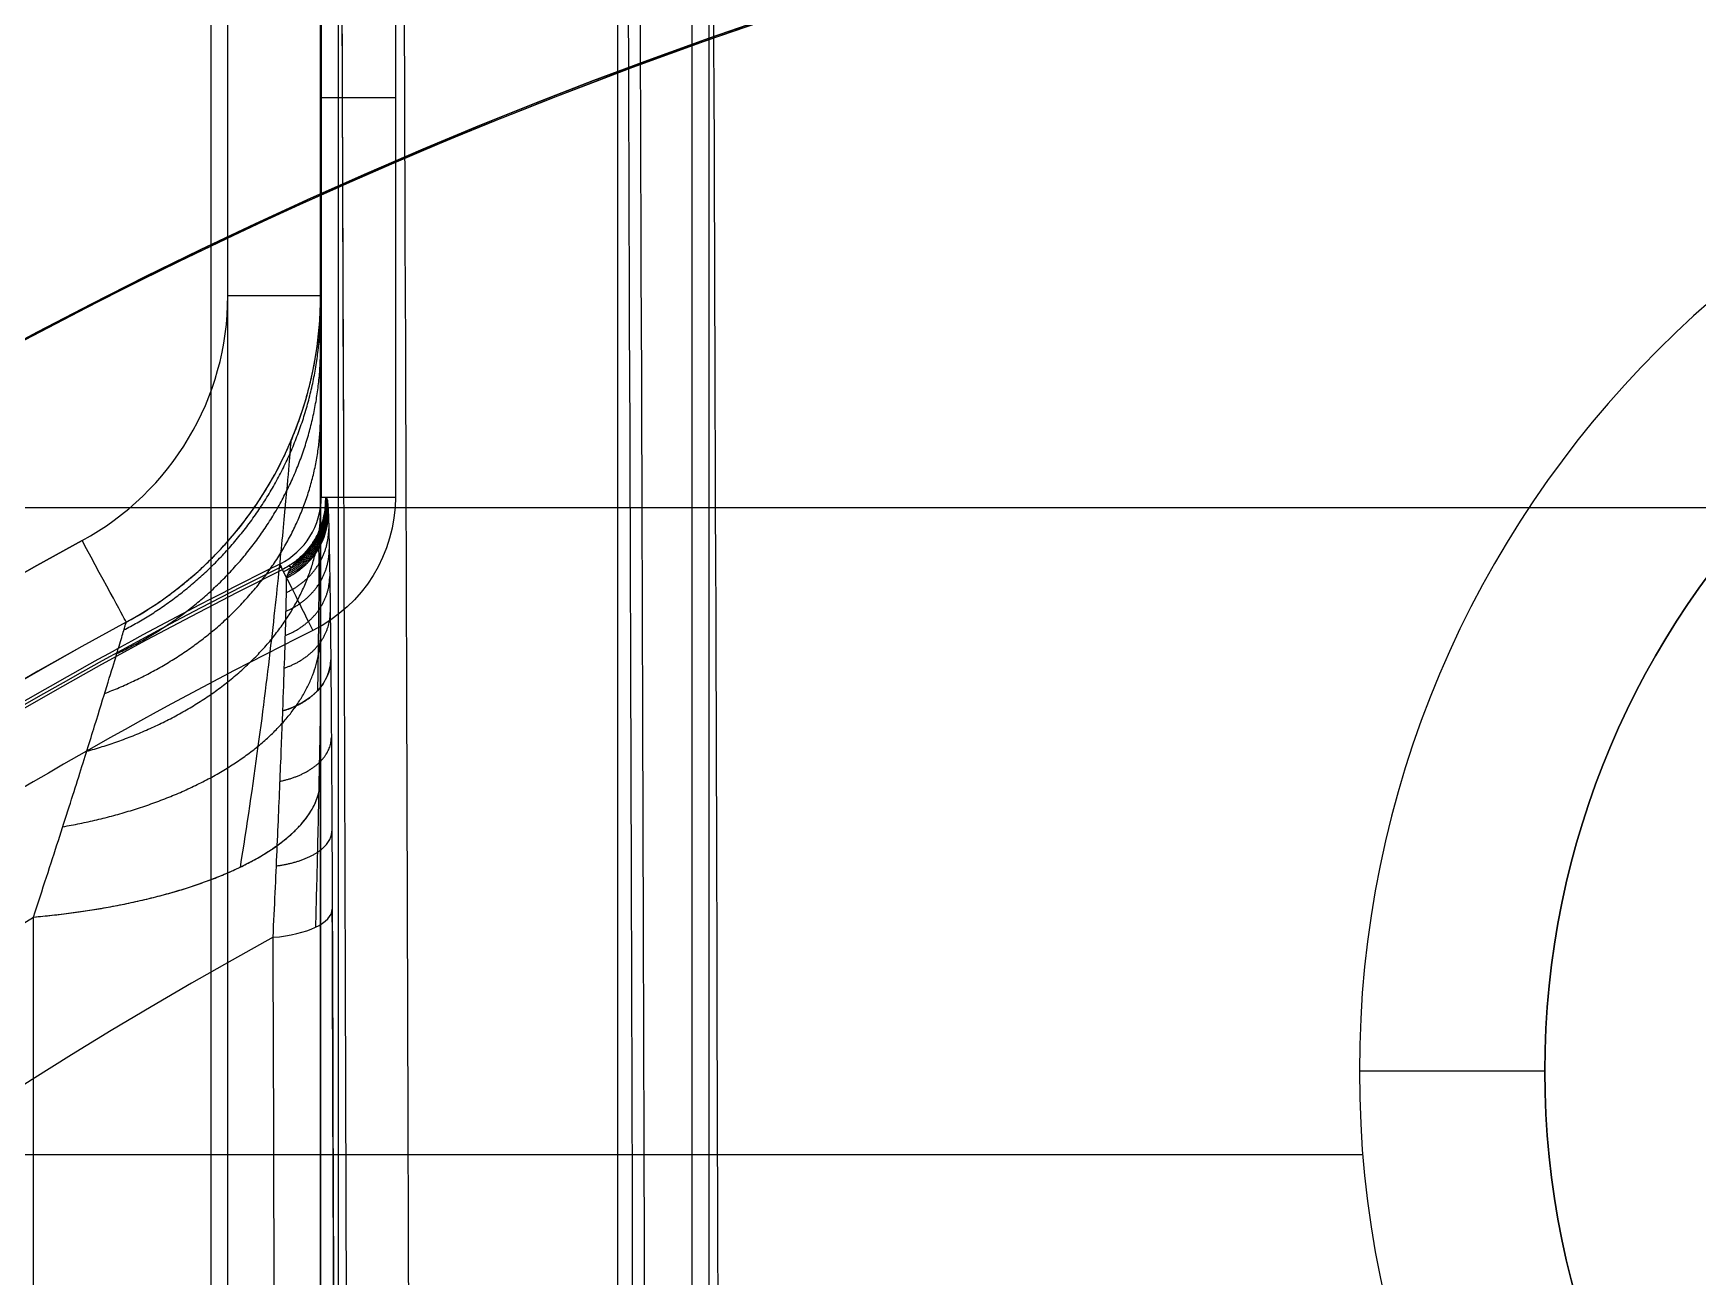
# Model space of a CAD drawing. Header units: centimetres. Extents: x -2.5 to 2.5, y -13.5 to 2.5.
# Drawn here: x -0.6324 to -0.1838, y 0.9446 to 1.2797 of the extents above; entities that cross this region are included whole.
import ezdxf

# ---------------------------------------------------------------- set-up
doc = ezdxf.new("R2010")
doc.units = ezdxf.units.CM
doc.layers.add('Default', color=7, linetype='Continuous', true_color=0x000000)

msp = doc.modelspace()

# ---------------------------------------------------------------- linework, layer by layer
at = {"layer": 'Default'}
for p, q in [((-0.5548247010765, 1.154761880216, 1.82), (-0.5548247010765, 1.368371761401136, 1.82)), ((-0.5502471073539672, 1.37, 2.344627552518435), (-0.5502471073539672, 0.3442774283809922, 2.344627552518435)), ((-0.555, 1.360000004311656, 2.138205548163864), (-0.555, 1.178305304493205, 2.138205548163864)), ((-0.4502257861435567, -0.5199999999605687, 2.347070721238492), (-0.4502257861435567, 1.359999999971143, 2.347070721238492)), ((-1.116038115042835, 1.151958431132236, -3.9), (-0.1659326224942808, 1.151958431132236, -3.9)), ((-0.5660067947551968, 1.136700992220078, 1.820174530710001), (-0.5652745082993053, 1.135230354855449, 2.008428642484341)), ((-0.2740779998467487, 0.9774999999998776, -3.6), (-0.9383596059077933, 0.9774999999998776, -3.6))]:
    msp.add_line(p, q, dxfattribs=at)
for centre, radius, start, end in [((0, -3.552713678800501e-16, -12.2), 2.499690594652, 90.00000000000001, 270), ((6.260144145811217e-31, -2.810513849101996e-15, -12), 2.15, 6.258339040098019e-14, 180), ((1.026037000564491e-30, -2.847253253075996e-15, -12.2), 2.15, 8.802782785268832e-14, 180), ((0, 0, -12.1), 2.15, 0, 180), ((-1.414489680939823e-09, -1.493782253447762e-09, -11.7), 2.032971016854729, 44.41990661493926, 268.9001442872669), ((-3.742783860616328e-13, -3.552713678800501e-16, 2.203600857458), 2.003255677910626, 58.7228649888192, 180), ((0, -5.329070518200752e-16, -3.2), 1.999999999999999, 90.00000000000001, 270), ((-2.665881612866612e-23, 1.550963648536927e-26, 2.75025), 2, 6.808335925920901e-14, 180.0000000004184), ((8.110872002696602e-24, 6.462348535570529e-28, 3.20025), 2, 359.9999999997692, 180), ((0, 0, 2.97525), 2, 0, 180), ((-3.781255180363882e-32, -1.577721810442024e-30, 2.70025), 1.95, 4.877168357825511e-14, 180), ((3.794285072632901e-44, 1.893266172530429e-30, 3.25025), 1.95, 5.921042714818517e-14, 180), ((4.571270710749215e-32, -2.68212707775144e-30, 2.733148992834), 1.865415327864, 5.56658527882042e-14, 180), ((9.768836129104305e-31, -2.847253253075997e-15, -12.2), 1.85, 8.802782785268759e-14, 180), ((0, 0, -12.1), 1.85, 0, 180), ((1.776356839400251e-16, 0, 2.3), 1.82, 7.016709298534877e-15, 180), ((0, 0, 2.28), 1.8, 7.016709298534877e-15, 180), ((-3.552713678800501e-16, 3.552713678800501e-16, 2.197942286341), 1.8, 90.00000000000001, 180), ((-3.552713678800501e-16, 3.552713678800501e-16, 2.042057713659), 1.8, 90.00000000000001, 180), ((0, 0, 1.4), 1.8, 0, 180), ((0, 0, 1.625), 1.775, 90, 270), ((0, 0, 2.218104481907), 1.775, 90, 270), ((0, 0, 1.7715522409535), 1.775, 90, 270), ((0, 0, 2.230604481907), 1.775, 90.46838930645275, 270), ((-2.40802933149098e-12, -1.486122336302742e-12, -11.7), 1.7086088901431, 55.00316425220173, 268.5990959644928), ((0, 0, -11.7), 1.70860889014, 55.00316425226172, 268.5990959644133), ((6.061817714453355e-15, 1.156097440002668e-12, -3.99902080783), 1.703912068354847, 90.00000000000021, 154.1235762580555), ((0, 8.881784197001252e-16, -3.2), 1.700000000000001, 90.00000000000001, 270), ((1.576960784177572e-13, -2.664535259100376e-15, -12.2), 1.700000000000158, 44.99922551872517, 180), ((0, 0, -11.949951539505), 1.7, 44.99922551872132, 180), ((0, -1.776356839400251e-16, 1.943104481907), 1.695, 90.00000000000001, 270), ((0, -1.776356839400251e-16, 2.193104481907), 1.695, 90.00000000000001, 270), ((0, 0, 1.968104481907), 1.67, 90.00000000000001, 270), ((-6.418400859435261e-09, 4.475350401378365e-09, -2.3), 1.60000000544864, 304.7777720339693, 235.2222891541464), ((0, 0, -2.85), 1.6, 90.00000000000001, 270), ((0, -5.488942633746774e-14, -3.4), 1.600061199158122, 88.89839697518836, 154.0565864432655), ((0, 0, 1.4), 1.592735026919, 7.016709298534877e-15, 180), ((0, 0, 1.3), 1.535, 7.016709298534877e-15, 180), ((0, 0, 0.9500000000000001), 1.535, 0, 180), ((-6.090588475787544e-09, 2.87672047960541e-07, 1.6), 1.574999693184827, 110.3329123390494, 69.66708705205367), ((-7.888609052210118e-31, -8.881784197001282e-17, 0.5), 1.469836076253, 90.00000000000001, 270.0000000000001), ((-1.802714568569962e-31, -1.037837607336e-15, -2.35), 1.45, 0, 180), ((0, 0, 0.8650000000000001), 1.45, 0, 180), ((-1.776356839400251e-16, 1.776356839400251e-16, 0.5019870922843003), 1.45, 90.00000000061233, 180), ((1.479396646715422e-12, -9.206964080021863e-11, 1.4), 1.525000000073368, 112.0971810042805, 67.9028189950204), ((-2.003871841296328e-31, -1.055288824224e-15, -2.445), 1.355, 0, 180), ((0, 1, -3.6), 0.275, 0, 180), ((0, 1, -3.65), 0.225, 0, 180), ((0, 1, -3.9), 0.225, 0, 180), ((-0.6549999999998791, 1.208966500777, 1.4), 0.07499999999987912, 298.4481734429689, 0), ((-0.655, 1.208966500777, 1.4), 0.07500000000000008, 298.4481734430501, 359.9999999999999), ((-0.6550000000015177, 1.208966500777, 1.425), 0.1000000000015176, 298.4481734435417, 4.583662740230946e-08), ((-0.655, 1.208966500777, 1.731529439665306), 0.1000000000000001, 298.4481734429973, 359.9999999977082), ((-0.5750000000000001, 1.154761880216, 1.82), 0.02017529892352997, 296.4704652370672, 0), ((0, 0, 1.4), 1.3, 118.4481734429889, 61.55182655701113), ((-3.070880286606946e-17, 1.694822060471779e-12, 1.425), 1.274999999998073, 118.4481734430453, 61.55182655695467), ((-3.267608406076761e-13, 9.345080265177331e-13, 2.038058873912966), 1.274999999998938, 118.448173491628, 269.6396628476234), ((0, 0, 1.7315294370165), 1.275, 118.448173467315, 61.55182647779476), ((2.275264421314205e-11, -3.248361579721859e-11, 1.8), 1.249824701115941, 116.4704652374327, 130.4410859678293), ((8.881784197001273e-17, -9.174883075502294e-13, 2.143109796070999), 1.181485151023046, 118.722967137101, 61.27703286289901), ((0, 1, -3.6), 0.275, 180, 0), ((0, 1, -3.65), 0.225, 180, 0), ((0, 1, -3.9), 0.225, 180, 0)]:
    msp.add_arc(centre, radius, start, end, dxfattribs=at)
at = {"layer": 'Default', "extrusion": (0, 0, -1)}
for centre, radius, start, end in [((-3.410332196196464e-07, 8.468541827344467e-07, 11.6), 2.132971868070293, 271.0998644742624, 132.7700319573599), ((0, 1.387778780781446e-17, 11.5897184822), 2.132441063012, 271.0998557517826, 90), ((-5.329070518200752e-16, -1.256106330060902e-13, -2.1), 2.000000000000126, 301.4084727153809, 89.99999999999999), ((0, 0, 0.5500000000000003), 2, 343.3398559759547, 89.99999999999999), ((9.775724749385784e-32, -1.97215226305253e-32, -2.70025), 1.912399958904, 359.9999999999999, 180), ((-5.433453440641863e-31, -1.262177448353619e-30, -2.984452014333), 1.773948508258, 6.671863942229313e-13, 180.0000000000007), ((-1.088625035737969e-30, -2.810513849101997e-15, 12), 1.85, 0, 179.9999999999999), ((1.060544128062e-15, -1.156408302449563e-13, -2.12), 1.845000000000115, 270, 90), ((0, 0, -2.3), 1.832180073765, 7.016709298534877e-15, 180), ((0, 0, 0.9000001103701888), 1.7, 336.1372350324376, 203.862718006589), ((0, 0, -2.238971143170501), 1.8, 0, 180), ((0, 0, -1.7210288568295), 1.8, 0, 180), ((-3.201812861426702e-16, 2.935429677108914e-14, -0.4), 1.700000000000167, 350.0409158370875, 189.9590841629125), ((5.551115123125783e-18, -1.133711180489883e-14, -2.2431044819065), 1.774999999999989, 270.0000000000021, 87.8627238197396), ((0, 0, -1.918104481907), 1.775, 270, 90), ((0, 0, -1.6), 1.75, 270, 90), ((0, 0, -1.943104481907), 1.75, 270, 90), ((0, 0, -2.193104481907), 1.75, 270, 90), ((0, 0, 2.95), 1.7, 270, 90), ((0, 0, 3.075000000000001), 1.7, 270, 89.99999999999999), ((-7.322225008673198e-17, 1.625366508051229e-14, -0.5), 1.6000000000001, 350.0409158370871, 189.9590841629129), ((0, 0, -2.168104481907), 1.67, 270, 90), ((0, 0, -2.068104481907), 1.67, 270, 89.99999999999999), ((4.500155803555117e-12, -9.639431475250149e-11, 3.9), 1.603916862401866, 25.87642374769889, 91.10160302490623), ((0, 0, -1.125), 1.535, 0, 180), ((8.82851878883948e-32, -1.028652756343e-15, 2.3), 1.45, 4.064652518824339e-14, 180), ((0, 0, 2.325), 1.45, 0, 180), ((0, 0, -0.6834935461421502), 1.45, 0, 180), ((5.000772678936243e-14, -9.046399185308474e-11, -1.575), 1.550000000070636, 112.0971810147748, 67.90281898522515), ((-1.776356839400251e-16, -1.278941397231392e-10, -1.425), 1.550000000112033, 112.0971810140798, 67.90281898592026), ((0, 0, -1.5), 1.55, 112.0971810159446, 67.90281898405362), ((9.640642121862514e-32, -1.129686117272002e-15, 2.85), 1.355, 2.232401029309368e-14, 180), ((0, 0, 2.647500000000001), 1.355, 0, 180), ((-1.32681476109883e-16, 1.918465386552271e-13, 3.6), 1.354999999999562, 26.28295204769622, 153.7170479523038), ((0, 0, 3.5), 1.355, 26.28295204770349, 153.7170479522965), ((8.881784197001253e-17, -2.375877272697835e-13, 3.4), 1.355000000000459, 31.10480699509609, 148.8951930049039), ((0, 1, 3.775), 0.225, 0, 180), ((0.5749999999995161, 1.154761880215952, -1.8), 0.04017529892301611, 179.999999999931, 243.5295347632677), ((4.440892098500626e-17, -1.626077050786989e-12, -1.4), 1.300000000001851, 118.4481734429547, 61.5518265570453), ((1.393624962404618e-08, -2.811223840382127e-08, -2.008428634931692), 1.268181102197558, 116.4704652346586, 63.52953589255723), ((0, 0, -1.914195773925644), 1.269003428578286, 46.09785510506778, 63.52953476281751), ((1.001551702446189e-13, -5.233147248873138e-13, -2.128091050515), 1.218522490780611, 270.360337152387, 58.73487410759055), ((0, 1, 3.775), 0.2250000000000001, 180, 0)]:
    msp.add_arc(centre, radius, start, end, dxfattribs=at)
at = {"layer": 'Default', "extrusion": (6.963337492440337e-05, 1.136543387614958e-14, -0.9999999975755967)}
msp.add_arc((0.0008147298903707467, -1.31912635985857e-13, 11.70025284899621), 1.700000002326435, 359.9999999904506, 124.6181258960143, dxfattribs=at)
at = {"layer": 'Default', "extrusion": (1.185738763352164e-07, 1.917660872554058e-06, -0.9999999999981544)}
msp.add_arc((4.65434932543532e-08, -7.524191470356261e-07, -2.284937504049541), 1.752386096327069, 93.53520999034606, 86.46480574627344, dxfattribs=at)
at = {"layer": 'Default', "extrusion": (-4.416450215434877e-08, 4.392315963832166e-08, 0.9999999999999981)}
msp.add_arc((-1.019762138645356e-07, 9.998766903750547e-08, -2.200000090908275), 1.700000004086728, 304.7777720676715, 235.2222895058525, dxfattribs=at)
at = {"layer": 'Default', "extrusion": (9.59104294945627e-06, 5.999736263389314e-06, -0.9999999999360076)}
msp.add_arc((3.166659269475962e-05, -1.981251616934769e-05, 3.299887800686212), 1.700061127800375, 25.9434142369216, 90.0000006801247, dxfattribs=at)
at = {"layer": 'Default', "extrusion": (0.9999619230641719, 4.464744546295308e-16, -0.008726535498316739)}
msp.add_arc((-1.824937567446614e-13, -0.392585050995517, -0.5541716165373777), 3.151045041861598, 64.05482975119847, 99.74456514392479, dxfattribs=at)
at = {"layer": 'Default', "extrusion": (1, 0, 0)}
for centre, radius, start, end in [((-1.237654423391632e-12, -0.3925880267175764, -0.5845669291339001), 3.146153445938005, 64.1715799478361, 99.58918451244102), ((-1.130118221226439e-12, -0.3925880267145314, -0.5549999999999995), 2.824808982138775, 67.54923987418127, 100.6076882032627)]:
    msp.add_arc(centre, radius, start, end, dxfattribs=at)
at = {"layer": 'Default', "extrusion": (-1, 0, 0)}
for centre, radius, start, end in [((4.204192549650543e-13, -0.3925880267147728, 0.58), 3.146574122138969, 80.41081549062565, 115.8284200504157), ((-2.501605382843053e-08, -0.3925881747823592, 0.555), 3.121574272304529, 80.41081548750822, 115.8284183302429), ((-6.657563389467214e-13, -0.3925880267085349, 0.6324118736832001), 2.727393497996362, 79.3923117966762, 112.4507601258414)]:
    msp.add_arc(centre, radius, start, end, dxfattribs=at)
at = {"layer": 'Default', "extrusion": (-0.9999619230641714, 1.870508956058892e-14, 0.008726535498360777)}
msp.add_arc((1.709202420884706e-12, -0.3925850509976286, 0.5706866311976673), 3.131351010352007, 80.25543485610922, 115.9451702488195, dxfattribs=at)
at = {"layer": 'Default', "extrusion": (-0.9999619230641713, 0, 0.008726535498373983)}
for centre, radius, start, end in [((0, -0.3925850509950206, 0.5706866311976793), 3.131351010349, 112.0380346936316, 115.9451702488124), ((0, -0.3951763357644395, 0.5706866311976844), 2.756496926480001, 107.0838323431972, 112.249463107222)]:
    msp.add_arc(centre, radius, start, end, dxfattribs=at)
at = {"layer": 'Default', "extrusion": (-0.999961923064172, 1.505826713321667e-14, 0.008726535498301295)}
msp.add_arc((-5.974287834599144e-13, -0.3925850509943214, 0.4937980896881323), 3.161134000165251, 80.47182965085196, 115.6537242557968, dxfattribs=at)
at = {"layer": 'Default', "extrusion": (0.9999619230641713, 9.324138683375338e-18, -0.008726535498373952)}
msp.add_arc((1.201973518564742e-13, -0.392585050995699, -0.4906904388913156), 3.161376912665717, 64.34627574421022, 99.52817034288445, dxfattribs=at)
at = {"layer": 'Default', "extrusion": (0.9999619230641721, -1.651955482129264e-14, -0.008726535498289771)}
msp.add_arc((1.528183565900413e-12, -0.3925850510091812, -0.4706904388910647), 3.141376912679521, 64.34627574481156, 99.52817034911796, dxfattribs=at)
at = {"layer": 'Default', "extrusion": (0, 1, 0)}
for centre, radius, start, end in [((0.5348247010765, 1.82, 1.262380940108), 0.0199999999999998, 270, 0.5000000000933612), ((0.58, 1.425, 1.208966500857), 0.025, 180, 270)]:
    msp.add_arc(centre, radius, start, end, dxfattribs=at)
at = {"layer": 'Default', "extrusion": (-1.536616522073214e-07, 9.671081908972193e-08, 0.9999999999999836)}
msp.add_arc((-0.6549996868281724, 1.208966303673944, 2.038059075773324), 0.09999999999967256, 298.4481728230027, 359.9999999499804, dxfattribs=at)
at = {"layer": 'Default', "extrusion": (-0.0005406517757523968, -0.0008731767885951756, 0.9999994726288376)}
msp.add_arc((-0.5740158009879995, 1.156351117474575, 1.819465226080425), 0.02017602350651408, 296.4702334172488, 359.9997681800953, dxfattribs=at)
at = {"layer": 'Default', "extrusion": (0, -1, 0)}
msp.add_arc((-0.5348247010765, 1.820000000000017, -1.154761880216), 0.02000000000001663, 179.4999999999548, 270, dxfattribs=at)
at = {"layer": 'Default', "extrusion": (-0.008552642523407677, 0.1986372547344706, -0.9800357612543635)}
msp.add_arc((0.5228979263966592, 1.555946946901756, -1.763958140941084), 0.01999999417229031, 182.515597402556, 246.4214798249699, dxfattribs=at)
at = {"layer": 'Default', "extrusion": (0.879248364201183, 0.4763636363635913, 1.813173715960404e-11)}
msp.add_arc((1.300000000000421, 1.425000000000858), 0.02500000000085798, 180.0000000019663, 270, dxfattribs=at)
at = {"layer": 'Default', "extrusion": (-0.8951642482294789, -0.4457364341084896, -7.086094731822978e-12)}
msp.add_arc((-1.249748010717908, 1.820076024012111), 0.02007617049006086, 179.7811313369394, 269.7811313378689, dxfattribs=at)
at = {"layer": 'Default', "extrusion": (-0.8951234314362218, -0.4458183963151837, -8.952469920330518e-07)}
msp.add_arc((-1.118185971649442, 2.007119512694015, -0.0001179167178908214), 0.1500008190924949, 169.5007734941059, 179.4999456353686, dxfattribs=at)
at = {"layer": 'Default', "extrusion": (-0.006346987698727797, 0.6761884628116138, -0.7367013496035005)}
msp.add_arc((0.5618002911217108, 2.252476626271765, -0.8032432583497561), 0.01999999990062465, 180.7342304304382, 249.6576149817226, dxfattribs=at)
at = {"layer": 'Default', "extrusion": (-5.450978966273038e-12, -0.9242080686472298, 0.3818893109886126)}
msp.add_arc((-0.6550000000063052, 2.461975960193004, -0.1499251710210893), 0.09999999999994263, 283.0547050084626, 1.292577422547514e-10, dxfattribs=at)
at = {"layer": 'Default', "extrusion": (0.0003728629696317809, -0.920136819055014, 0.3915968528889454)}
msp.add_arc((-0.5714252073563317, 2.397365081896542, -0.1143374546133463), 0.01999908255057416, 281.6919497278458, 359.5365230676255, dxfattribs=at)
at = {"layer": 'Default', "extrusion": (0.9999619230641712, -2.21168569569663e-14, -0.008726535498394)}
msp.add_arc((1.961411696622097e-12, -0.3951763357602165, -0.5706866311977256), 2.756496926475471, 67.75053689278265, 101.0854650956429, dxfattribs=at)
at = {"layer": 'Default', "extrusion": (-0.9999619230641715, 1.058224688432752e-14, 0.008726535498357833)}
msp.add_arc((-9.378909677408723e-13, -0.3951763357629945, 0.5864726069205178), 2.736945916289462, 78.91453490438847, 112.2447269286509, dxfattribs=at)
at = {"layer": 'Default'}
for points, degree in [([(-0.5548239395378, 1.368390064816, 1.82017453071), (-0.5548239395378, 1.261575972516, 1.82017453071), (-0.5548239395378, 1.154761880216, 1.82017453071)], 2), ([(-0.5348247010765, 1.37, 1.8), (-0.5348247010765, 1.262380940108, 1.8), (-0.5348247010765, 1.154761880216, 1.8)], 2), ([(-0.58, 1.208966500777, 1.4), (-0.5799999998848, 1.2844832503885, 1.4), (-0.5799999997696, 1.36, 1.4)], 2), ([(-0.5549999999999999, 1.36, 1.425), (-0.5549999999999999, 1.2844832504285, 1.425), (-0.555, 1.208966500857, 1.425)], 2), ([(-0.4748262242118999, -0.52, 1.8), (-0.4748262242118999, 0.4199999999999999, 1.8), (-0.4748262242118999, 1.36, 1.8)], 2), ([(-0.4548269857506, -0.5199999999032, 1.81982546929), (-0.4548269857506, 0.4200000000179001, 1.8198254692895), (-0.4548269857506, 1.359999999939, 1.819825469289)], 2), ([(-0.555, 1.208966500689, 2.038058873571), (-0.5550000456422001, 1.208966181195, 2.046850738821), (-0.5549999787899002, 1.207659536297, 2.064389736313), (-0.5550000057720001, 1.201622785186, 2.090835628961), (-0.5549999981220001, 1.191436723173, 2.116604578707), (-0.5550000017399002, 1.177121907394, 2.141248200381), (-0.5549999949183, 1.15865330389, 2.164325133839), (-0.5550000185867999, 1.136028054932, 2.185380750006), (-0.5549999307342999, 1.109354752975, 2.203777186604), (-0.5550001492286999, 1.089373431943, 2.213738915425), (-0.5549999999999999, 1.078764355863, 2.218123226965)], 3), ([(-0.555, 1.208966500857, 1.425), (-0.555, 1.208966500773, 1.7315294367855), (-0.555, 1.208966500689, 2.038058873571)], 2), ([(-0.5536328765912, 1.15476197794, 1.956658022453), (-0.5536131748493001, 1.154189639265, 1.958917164807), (-0.5536214740439, 1.153063063316, 1.963253427154), (-0.5537607139086, 1.151448954074, 1.969182360567), (-0.5540143628141, 1.149895186199, 1.974622415258), (-0.5543725352494, 1.148403691988, 1.979604762167), (-0.5548285891003001, 1.146969277038, 1.984157461176), (-0.5553773586614, 1.145590913686, 1.988300786423), (-0.5560150557975, 1.14426661914, 1.992072910979), (-0.5567476819624, 1.14298334941, 1.995483764829), (-0.5575747595078, 1.141745837341, 1.998548743393), (-0.5585032465764, 1.14054950247, 2.00127210466), (-0.5595546857613, 1.139382274866, 2.003628785854), (-0.5607450180898, 1.138245694562, 2.005651141527), (-0.5621304491125, 1.137124237607, 2.007218164106), (-0.5636504466008, 1.136099207094, 2.008210608183), (-0.5647231303251, 1.135504933122, 2.008428527315), (-0.5652745138498, 1.135230366001, 2.008428642593)], 3), ([(-0.5548239395378, 1.154761880216, 1.82017453071), (-0.5542284080644999, 1.154761929078, 1.8884162765815), (-0.5536328765912, 1.15476197794, 1.956658022453)], 2), ([(-0.5529236840217999, 1.150590981794, 2.037922913081), (-0.5528634847956333, 1.149192822475741, 2.044820953717929), (-0.5527448517869038, 1.145458219807065, 2.05841491240361), (-0.5525711225947935, 1.136940362909569, 2.078322159829497), (-0.5524053240757122, 1.125526253536963, 2.097320431609603), (-0.552302674802361, 1.116106694470493, 2.109083241069461), (-0.5522532804268, 1.110911495791, 2.114742888179)], 3), ([(-0.5660068371858941, 1.136701077432779, 1.82015271437125), (-0.5990526856689232, 1.12024627791807, 1.820154672451058), (-0.6637102033725442, 1.084452313831823, 1.820139704326773), (-0.7556651061697913, 1.022505070931177, 1.820230716861947), (-0.8131278315100836, 0.9760334433830837, 1.820026680026434), (-0.8407944322081214, 0.951588217410789, 1.820028636759376)], 3), ([(-0.5652745138498, 1.135230366001, 2.008428642593), (-0.565640675517847, 1.13596572171689, 1.914290678482125), (-0.5660068371858941, 1.136701077432779, 1.82015271437125)], 2), ([(-0.5651705797946, 1.09716336033, 2.102235316897), (-0.564994954985953, 1.101879831440726, 2.097220362980749), (-0.5646918389574108, 1.110469028508074, 2.08673251010667), (-0.5643775551568039, 1.120722076406707, 2.069999974648067), (-0.564194631793486, 1.128368656380171, 2.052512816718929), (-0.5641564897277777, 1.131736511416912, 2.040496491584958), (-0.564157449443, 1.132987448635, 2.034452999783)], 3), ([(-0.6324118736832002, 1.041562423747, 2.128091050515), (-0.6299501554608806, 1.049023360149025, 2.125625581707972), (-0.6254475841901587, 1.062831150323022, 2.119931760966975), (-0.6200034983392282, 1.079927820688018, 2.10979015357098), (-0.6157193065366, 1.093628223444014, 2.098593004046984), (-0.6124685497728746, 1.10418890321501, 2.086803486270989), (-0.6100944179028521, 1.111971700269007, 2.074725605827992), (-0.6084847728816324, 1.117306034342004, 2.062461107728995), (-0.6075633095584149, 1.120381868475002, 2.050199460260998), (-0.6073637977534049, 1.121041470241001, 2.042071891555), (-0.6073636373149003, 1.121041663841, 2.038058874028)], 3), ([(-0.6073636373149003, 1.121041663841, 2.038058874028), (-0.6073636368392501, 1.1210416640985, 1.731529437014), (-0.6073636363636, 1.121041664356, 1.425)], 2), ([(-0.225, 1, -3.65), (-0.25, 1, -3.625), (-0.275, 1, -3.6)], 2), ([(-0.225, 1, -3.65), (-0.225, 1, -3.775), (-0.225, 1, -3.9)], 2)]:
    msp.add_open_spline(points, degree=degree, dxfattribs=at)
for points, weights in [([(-0.6073636373150113, 1.121041663841201, 2.038058874065602), (-0.5747160769973972, 1.138729624129496, 2.038058874065529), (-0.5550000000334043, 1.170809750710159, 2.038058874065506), (-0.554999999999998, 1.208966500688982, 2.03805887406562)], [1.121761429748731, 0.9930898654602544, 0.9663986952748373, 1.041687919192479]), ([(-0.6079967299796838, 1.118932754030784, 2.055606962329775), (-0.5749702836763951, 1.136169079098864, 2.059103543897162), (-0.5549981419028722, 1.167776422001907, 2.06551544737093), (-0.555000000116885, 1.205440424422991, 2.073156012055581)], [1.121761429122413, 0.9922126197861162, 0.9660394901790667, 1.043242040301264]), ([(-0.6099083405281348, 1.112599778873358, 2.072708521078205), (-0.5757457123054047, 1.12850491356539, 2.079408378258299), (-0.5549984339063951, 1.158689044961342, 2.092123100476184), (-0.5550000000796277, 1.194860031622799, 2.107359717416105)], [1.121761428485169, 0.9895944370518849, 0.9650237951471766, 1.048049502771044]), ([(-0.613193053889265, 1.101836861424279, 2.089135566009519), (-0.5770879011458, 1.115577834875539, 2.098478251779013), (-0.5549999848901704, 1.143353014024643, 2.117362996145506), (-0.5550000000000104, 1.176959131014189, 2.140212279136191)], [1.121761427816181, 0.9851347896220086, 0.963488149192898, 1.056821506528849]), ([(-0.5623574665872698, 1.136348618135431, 2.018991378114364), (-0.556485596405516, 1.140064619625439, 2.019286047683061), (-0.5530839542111581, 1.146149207005974, 2.019822759907405), (-0.5530759533831591, 1.153146284061369, 2.020474029205561)], [1.081890088136827, 0.9839693157880633, 0.9738657433793834, 1.051579370910787]), ([(-0.5613814634023463, 1.137383043574528, 2.014681282635471), (-0.55614083376399, 1.14117543266486, 2.014890559128333), (-0.553131354172604, 1.146949719493882, 2.015252574880915), (-0.5531176960449946, 1.153504622709856, 2.015693225585142)], [1.081890039515032, 0.9901917720644057, 0.9755044479155919, 1.03782806706859]), ([(-0.5598974050880539, 1.138885163603973, 2.009724560155318), (-0.5555951637721945, 1.142696776533141, 2.009858853653117), (-0.5531662363316863, 1.147970149458953, 2.010075395702593), (-0.5531643934524144, 1.153832770188124, 2.010339683601818)], [1.081889984071278, 0.9996546219687841, 0.9793559074625793, 1.020993840552663]), ([(-0.5581648062560179, 1.140891890700387, 2.00401659331361), (-0.554981283038644, 1.144529438138733, 2.004100091407153), (-0.5532177589430965, 1.149096528812345, 2.004224418341526), (-0.553216437644436, 1.154051920724395, 2.004376002743972)], [1.081889921336046, 1.0118925233908, 0.9867691066311447, 1.00651967105708]), ([(-0.5566551602642266, 1.143096354135109, 1.997721456468641), (-0.5544624111962021, 1.146370056493391, 1.997775682904021), (-0.5532712814783192, 1.150183074915759, 1.997850736180856), (-0.5532725939108759, 1.154230179537554, 1.997941441514091)], [1.081889853488467, 1.024145755189142, 0.9969400637835348, 1.000272779271646]), ([(-0.5554898479162645, 1.14532374971487, 1.990954408077417), (-0.5540823197523504, 1.148102953055025, 1.990991008214791), (-0.5533310605748717, 1.151169367799947, 1.991038387290555), (-0.5533323454618184, 1.154366661736481, 1.99109463575495)], [1.081889781509482, 1.035720047616921, 1.00907330201802, 1.001949544712778]), ([(-0.5546189724243856, 1.147594005325877, 1.983537519253607), (-0.5538188984713266, 1.149776951703479, 1.983561652359318), (-0.5533982219735439, 1.152091328400138, 1.983590969795748), (-0.553397530317016, 1.154470051918363, 1.983624869570011)], [1.081889703236449, 1.047056686712142, 1.023336230670659, 1.010728335112002]), ([(-0.5540206266830332, 1.149915709193049, 1.975404125562017), (-0.5536580371508053, 1.151427122057501, 1.975418662419486), (-0.5534700393557677, 1.152984071828941, 1.975435256227967), (-0.5534688424124701, 1.154565926739471, 1.975453771902885)], [1.0818896178231, 1.058351727841824, 1.039888036637187, 1.026498544209188]), ([(-0.5536889382172924, 1.152296098204068, 1.96649867360637), (-0.5535951021200588, 1.153078939657774, 1.966505545955479), (-0.5535471912587603, 1.153869957482081, 1.966512899419085), (-0.5535467973574898, 1.154666386422727, 1.966520720719942)], [1.081889524607409, 1.069820198400226, 1.059085004694669, 1.049683943490737]), ([(-0.5536328858355781, 1.154761944440534, 1.956658160830397), (-0.5536328858347851, 1.154761955249994, 1.956658160913962), (-0.5536328858340009, 1.154761966059454, 1.956658160997526), (-0.5536328858332253, 1.154761976868915, 1.956658161081091)], [1.081889421829985, 1.081889254496101, 1.081889087162473, 1.081888919829101]), ([(-0.6180316998134479, 1.086243951242392, 2.104478732883912), (-0.5790838473518345, 1.097080226300085, 2.115555980466139), (-0.5550001125695782, 1.121390204945213, 2.140406554184547), (-0.5550000000003354, 1.151218739629368, 2.170898403268262)], [1.121761427095352, 0.9786206950417116, 0.9616853816187086, 1.070955486826343]), ([(-0.5641574494425989, 1.132987448037271, 2.034453002671713), (-0.5571354737747014, 1.136355322100964, 2.035074336004096), (-0.5529373529808049, 1.142862534735443, 2.036356605510463), (-0.5529236839932739, 1.150590981130381, 2.037922916355068)], [1.096187509876614, 0.9777344772198211, 0.9686858851465925, 1.069041733656928]), ([(-0.5641574403209456, 1.132987451662549, 2.034452943132817), (-0.55749503666984, 1.136182867958158, 2.035042470950327), (-0.5533667689584404, 1.142246980614351, 2.036235561646595), (-0.5529543031556259, 1.149539929570321, 2.037710148948323)], [1.081890264553605, 0.9781475003725248, 0.972974705209584, 1.066371879064782]), ([(-0.5639660031826621, 1.133572008776532, 2.031987815548922), (-0.5570393438333084, 1.137006616207078, 2.032560774119434), (-0.5529593105989064, 1.143501020359456, 2.033722859242322), (-0.5529480478671105, 1.151134097681253, 2.035130444869444)], [1.081890236199465, 0.973862942318676, 0.9727155717790851, 1.078448124580692]), ([(-0.563726516863071, 1.134185135838027, 2.029257608627982), (-0.5569583770558664, 1.137677578075726, 2.029772863982108), (-0.5529831317072967, 1.14412518198123, 2.030798458645497), (-0.5529750157613441, 1.151677591398204, 2.032040355357696)], [1.081890204908214, 0.9753595571732312, 0.9727678871176106, 1.074115194741353]), ([(-0.5634144782523058, 1.134835357488317, 2.026213079407817), (-0.5568525083651391, 1.13839324188797, 2.026662949519993), (-0.5530114710688337, 1.144769439320843, 2.027538283003614), (-0.5530050546343812, 1.152206254498483, 2.028598259593805)], [1.081890170140176, 0.9773200231082084, 0.9728984863876439, 1.068625559978482]), ([(-0.5629861106966021, 1.13554042596578, 2.022807719514754), (-0.5567061748371105, 1.139172516302862, 2.023183810898192), (-0.5530457304065048, 1.145436659512952, 2.023895017653034), (-0.5530385773584218, 1.152701087873983, 2.024756775720458)], [1.081890131393462, 0.9800259462889768, 0.9731943862739181, 1.061395451348286]), ([(-0.5538737731283577, 1.15074353319685, 1.972372147565822), (-0.5538830198664724, 1.150702068246494, 1.972274093937946), (-0.5538921544286026, 1.150660581860335, 1.972176040651373), (-0.5539011768146354, 1.150619074087808, 1.972077987818243)], [1.001813176908623, 1.001843568230721, 1.001874341602878, 1.001905497025093]), ([(-0.564195674752641, 1.129058498194661, 2.049154445788039), (-0.557070599551836, 1.13229874003442, 2.050135581613324), (-0.5527994221918189, 1.138660383403674, 2.052146673419498), (-0.5527782734151289, 1.146232622450372, 2.054584650608648)], [1.096187481106997, 0.9767091439133789, 0.9685374411245825, 1.071672372740608]), ([(-0.5548813232294673, 1.146823737874116, 1.98610680388052), (-0.5549195904094757, 1.146740078464776, 1.985850546670534), (-0.5549571705160029, 1.146656140488912, 1.985594289975064), (-0.5549940634282123, 1.146571924633895, 1.985338035696675)], [1.001674813599403, 1.001749226977071, 1.001826120041484, 1.001905492792641]), ([(-0.5643019948072601, 1.124002149829073, 2.062211795419096), (-0.5570422901944501, 1.127079935360096, 2.063494876324251), (-0.552676999535485, 1.13325540821829, 2.066158358201516), (-0.5526491288544864, 1.140627446944624, 2.06938315249897)], [1.096187454661813, 0.9753562858705016, 0.9683666627577658, 1.075218585323606]), ([(-0.5584199836590308, 1.14056957024859, 2.004896538587844), (-0.5585686239662359, 1.140446410664808, 2.003930770695192), (-0.5587100655303455, 1.140316749114761, 2.002964900341722), (-0.5588443001081785, 1.140180603141939, 2.001999021369119)], [1.001141745927065, 1.001363905241309, 1.001618485140382, 1.001905485624285]), ([(-0.5564594668975293, 1.143430252069654, 1.996712302841232), (-0.5565440946341073, 1.143316252769622, 1.996204519263954), (-0.5566263765198848, 1.143200761048722, 1.995696726841043), (-0.5567063112786286, 1.143083780767089, 1.995188939711531)], [1.001472321669471, 1.001607414241711, 1.001751803357357, 1.001905489016407]), ([(-0.5628230507276908, 1.135778158599582, 2.021629167768243), (-0.5632240040270977, 1.136057880930643, 2.017136638465645), (-0.5635200275446177, 1.136163034383229, 2.012629954396824), (-0.563710717262878, 1.136093736235359, 2.008118327610556)], [1.000002361536296, 0.9999560665172404, 1.000590439274935, 1.00190547980938]), ([(-0.5606094209037971, 1.138155688748663, 2.011968582026161), (-0.5608448204681044, 1.138083425767237, 2.010038987890665), (-0.5610564100854019, 1.137981765568603, 2.008108391980761), (-0.5612441410858221, 1.137850785368097, 2.006177526070096)], [1.000584765612107, 1.000898645513047, 1.001338884492981, 1.001905482551908]), ([(-0.564480299278386, 1.117474188134946, 2.074991392229882), (-0.557045060444316, 1.120346089602777, 2.076546379706188), (-0.5525574553595815, 1.126281714261165, 2.079855160175675), (-0.5525227322562379, 1.133394498590104, 2.083866768170259)], [1.096187427593271, 0.9735833225028829, 0.9681860626398675, 1.079995648004225]), ([(-0.5647608255382657, 1.108669705480224, 2.088443782009699), (-0.5570864548108346, 1.111271646601648, 2.090249333568689), (-0.5524319814598692, 1.11688403537478, 2.094247751817819), (-0.5523896831358283, 1.123644551258431, 2.099112686285106)], [1.096187397315167, 0.971158347992841, 0.9680184204064924, 1.086767614556121]), ([(-0.6244821957827867, 1.065910085313221, 2.117779025357605), (-0.5817851902954337, 1.073394557909914, 2.129233509128656), (-0.5550009290748004, 1.093221094833607, 2.15957669530415), (-0.555000000021013, 1.117998896126313, 2.19749745980903)], [1.121761426323508, 0.9700027289589201, 0.9601036269595147, 1.092064120325292]), ([(-0.5651706013370658, 1.097162782049778, 2.102235931755739), (-0.5572529925016994, 1.099405719328079, 2.104225794257611), (-0.5523041452156798, 1.104559118956062, 2.108913293931886), (-0.5522532743662929, 1.110910858482138, 2.114743582640697)], [1.124831662733758, 0.9784852210822972, 0.9608157543765385, 1.071823262616482]), ([(-0.5651705567456085, 1.097163979164333, 2.102234658913996), (-0.557179960979221, 1.099427636203011, 2.104242857437538), (-0.5523036991467161, 1.104617576224153, 2.108964425393512), (-0.5522532869561713, 1.11091218258188, 2.114742139984901)], [1.096187363558717, 0.9679373551582366, 0.9679375454805101, 1.096187934525537]), ([(-0.5659181880376741, 1.078172480347326, 2.119383484787025), (-0.5574778438694713, 1.079900263060001, 2.121503936221392), (-0.5521443347136415, 1.084355855832601, 2.12711554332971), (-0.5520836628577817, 1.089918610865123, 2.13417914982238)], [1.124831009705539, 0.9724157613106172, 0.9595716499156876, 1.086298675520749]), ([(-0.6324118736831522, 1.041562423747115, 2.128091050514934), (-0.5851704821313456, 1.045745660061775, 2.138214876043855), (-0.555000000000215, 1.06024477162909, 2.173304090412694), (-0.5550000000000023, 1.07876435586307, 2.218123226964971)], [1.121761425512951, 0.9594107401278278, 0.9594128581899156, 1.121767779699214]), ([(-0.566902147850454, 1.055361297187257, 2.134133102938434), (-0.557822901273256, 1.056540851282452, 2.136179567448178), (-0.5520085556124857, 1.060153698021459, 2.14263960938447), (-0.5519377768496342, 1.06473554987173, 2.150896038052577)], [1.12483031874227, 0.9649149418075809, 0.9586456985073681, 1.106022588841632])]:
    msp.add_rational_spline(points, weights, degree=3, dxfattribs=at)
for points, knots in [([(-0.5630039172199887, 1.169765470775687, 2.038058873801498), (-0.5630039172199843, 1.169765470775681, 2.038058873889514), (-0.5630034643265076, 1.169764860122479, 2.047202593266983), (-0.5631943026330842, 1.167441021547088, 2.065688947856975), (-0.5640797566570306, 1.157096352588276, 2.092102071518363), (-0.5656764567717739, 1.140009296829269, 2.116238196645402), (-0.5681689126671258, 1.116468890454572, 2.136788145519476), (-0.5717569846605653, 1.087469986576365, 2.152301527693996), (-0.5749157859314221, 1.066059540769474, 2.15849901835883), (-0.5767099798914629, 1.055005215114194, 2.160623870601056)], [-1.423318831180379e-09, -1.423318831180379e-09, -1.423318831180379e-09, -1.423318831180379e-09, 0, 0.1478637706606, 0.298306727559, 0.4562441914091, 0.6264204101306, 0.8086403576155, 1.000000000000636, 1.000000000000636, 1.000000000000636, 1.000000000000636]), ([(-0.564157449443, 1.132987448635, 2.034452999783), (-0.5640094127602157, 1.133477494384791, 2.032442018448453), (-0.5636890703328029, 1.134350612522655, 2.028581832480983), (-0.5630961734469978, 1.135436175190485, 2.023313656296983), (-0.5623320223559813, 1.136416799088228, 2.018551577249882), (-0.5613769777280042, 1.1373926783076, 2.014534218666778), (-0.5601812522815908, 1.138567603699471, 2.010562129166927), (-0.5587340431068306, 1.140137045848017, 2.006074268787331), (-0.5573217429755387, 1.14197777573506, 2.001012622861545), (-0.5561438580854923, 1.143916034183982, 1.99535470332502), (-0.5551808207163231, 1.145940901853291, 1.98905640994303), (-0.5544412711034895, 1.148040972083208, 1.982094365862129), (-0.5539249888877474, 1.150207198714222, 1.974424068919543), (-0.5536362785123425, 1.152443096035675, 1.966016395929133), (-0.5536047931171323, 1.153984595426241, 1.959864874807241), (-0.5536328765912, 1.15476197794, 1.956658022453)], [0, 0, 0, 0, 0.06298950771071272, 0.1259861754417365, 0.1889828431726782, 0.251979510903702, 0.3149761786347256, 0.3779728463657492, 0.4409695140966911, 0.5039661818277148, 0.5669628495587384, 0.6299595172897621, 0.6929561850207039, 0.755952852751744, 0.8189495204827513, 0.8189495204827513, 0.8189495204827513, 0.8189495204827513]), ([(-0.5532882464115693, 1.15427118659718, 1.99615424571851), (-0.5532829574962552, 1.154041384976429, 1.996745712980304), (-0.5532748746286252, 1.152964763049628, 1.99946746096025), (-0.5534013901166379, 1.150959925551239, 2.004134700832432), (-0.5539318092606393, 1.148216774035249, 2.00987105118643), (-0.5545878771083275, 1.146020993985067, 2.014991138469762), (-0.5550500422478413, 1.144561890121219, 2.019527060173887), (-0.5553624442027983, 1.143453507441677, 2.023540471928084), (-0.5555810884584863, 1.142528283506985, 2.027117465985693), (-0.5557441568108324, 1.141702877660063, 2.03031545021906), (-0.5558711512953152, 1.140945061317841, 2.033184617334455), (-0.5559425761614047, 1.140451842073132, 2.034989801700682), (-0.555974916241681, 1.140213259829723, 2.035846132578766), (-0.5559749165811845, 1.140213257325104, 2.035846141568462)], [0.489895305665188, 0.489895305665188, 0.489895305665188, 0.489895305665188, 0.5122189683278, 0.5927288292776, 0.6671722033974, 0.7329632830388, 0.790659221476, 0.8419886999279, 0.8879665748564, 0.9292232392928, 0.9663542481633, 1, 1.00000035321421, 1.00000035321421, 1.00000035321421, 1.00000035321421]), ([(-0.5536328765912, 1.15476197794, 1.956658022453), (-0.5535802604217376, 1.154715555465031, 1.962662197718751), (-0.553480133348528, 1.154603996919091, 1.974170701400942), (-0.553342420168846, 1.154392771202173, 1.989937133899795), (-0.5532178944219382, 1.154103346583246, 2.004210270319717), (-0.5531078015839274, 1.153584863146312, 2.016824699605611), (-0.5530088108857307, 1.152380207586324, 2.028168477649434), (-0.5529508124608989, 1.151221126221267, 2.034813938972228), (-0.5529236840217999, 1.150590981794, 2.037922913081)], [-0.8151102342078073, -0.8151102342078073, -0.8151102342078073, -0.8151102342078073, -0.6792585205586925, -0.5434068069096594, -0.4075550932605447, -0.27170337961143, -0.1358516659623968, 0, 0, 0, 0]), ([(-0.5555239399526372, 1.140955365257952, 2.035992622951028), (-0.5555239399482514, 1.140955365043073, 2.035992623970923), (-0.5555013226488759, 1.13984723099429, 2.041252238696416), (-0.5554729145844934, 1.137128164071425, 2.051227278958326), (-0.5554754705821363, 1.131469230011149, 2.065534735156916), (-0.5555240663029631, 1.124216385243134, 2.079413190105279), (-0.5556323123924957, 1.114733712626283, 2.093539654217123), (-0.5557533254623044, 1.106944399562489, 2.102608718553345), (-0.5558298390292536, 1.102574490606891, 2.107120597970766), (-0.5558298428787516, 1.102574270752211, 2.107120824966758)], [-3.81274833615378e-08, -3.81274833615378e-08, -3.81274833615378e-08, -3.81274833615378e-08, 0, 0.1966239851817, 0.3773618176966, 0.5623599796057, 0.7692937055432, 1, 1.000011607623208, 1.000011607623208, 1.000011607623208, 1.000011607623208]), ([(-0.5627449811549441, 1.135881911404706, 2.021132060983782), (-0.5627844348268496, 1.135856521697103, 2.021145333732156), (-0.5635020496312912, 1.135397789318889, 2.021379627705948), (-0.5642469286351665, 1.134977459468705, 2.021493703691838), (-0.5649693448615126, 1.134617680087616, 2.021493792418833)], [0.7957561565565302, 0.7957561565565302, 0.7957561565565302, 0.7957561565565302, 0.7980438183965, 0.8372779740324077, 0.8372779740324077, 0.8372779740324077, 0.8372779740324077]), ([(-0.5522532804268, 1.110911495791, 2.114742888179), (-0.5521975360443737, 1.105050663826607, 2.121129345180834), (-0.5520927919165267, 1.092289719885692, 2.133133534742036), (-0.5519552061381046, 1.06962447211418, 2.148894877968601), (-0.5518815991344445, 1.052604978637601, 2.157336612603739), (-0.5518497663692, 1.043719843299, 2.160981019342)], [-0.823972346387921, -0.823972346387921, -0.823972346387921, -0.823972346387921, -0.5488337988410108, -0.2736952512940179, 0, 0, 0, 0]), ([(-0.5549925883209288, 1.10354342917083, 2.108003171269007), (-0.5549925912598116, 1.103543222563237, 2.108003384097465), (-0.5550817392059787, 1.097276035330527, 2.114459237211032), (-0.555315677505276, 1.083241601917786, 2.126642624895487), (-0.5557922635209014, 1.061162349370606, 2.140192935827436), (-0.5561946680840043, 1.045707709062645, 2.146917825637245), (-0.5563877215389134, 1.03881687884889, 2.149453217401657)], [-1.028364386249391e-05, -1.028364386249391e-05, -1.028364386249391e-05, -1.028364386249391e-05, 0, 0.3119304995258, 0.6419822101892, 0.8983512673485392, 0.8983512673485392, 0.8983512673485392, 0.8983512673485392]), ([(-0.5677923029993002, 1.03610765017, 2.143109796071), (-0.567401123455469, 1.044345047907095, 2.13983451879929), (-0.5666832806897698, 1.059945539101336, 2.132274343606415), (-0.5658162374551895, 1.080388158508606, 2.118406129708834), (-0.565364979274562, 1.091935767572604, 2.107793673756297), (-0.5651705797946, 1.09716336033, 2.102235316897)], [0, 0, 0, 0, 0.247541386291971, 0.495094900662384, 0.7426484150327228, 0.7426484150327228, 0.7426484150327228, 0.7426484150327228])]:
    msp.add_open_spline(points, degree=3, knots=knots, dxfattribs=at)

doc.saveas('drawing.dxf')
